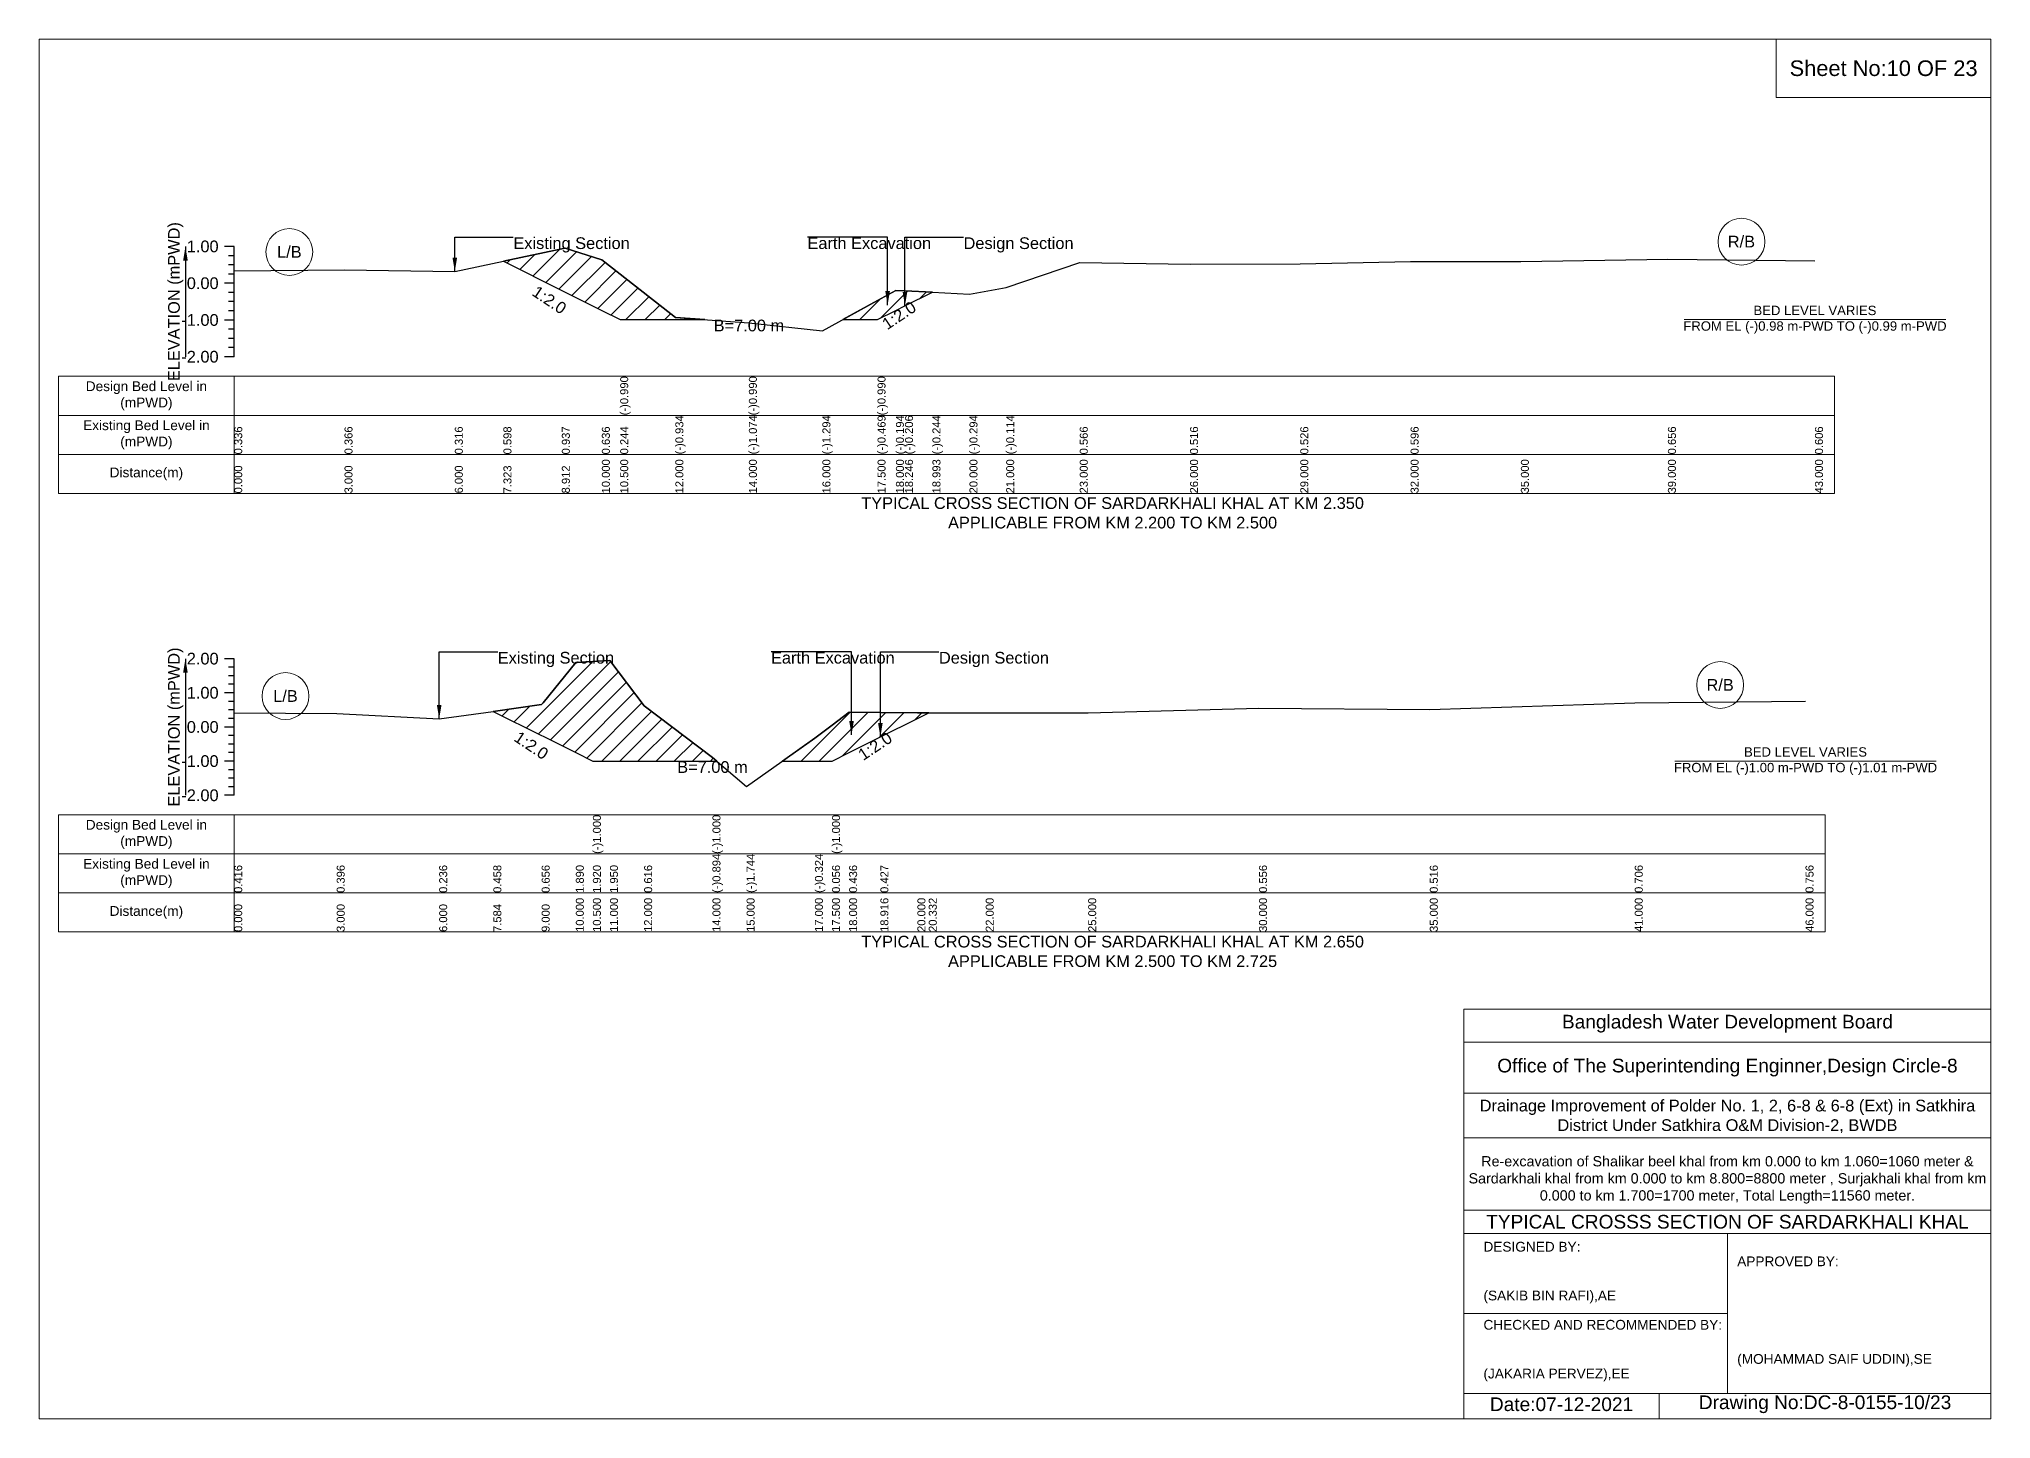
# Model space of a CAD drawing. Header units: inches. Extents: x 93000 to 506000, y -4242 to 0.
# Drawn here: x 190000 to 196000, y -4242 to 0 of the extents above; entities that cross this region are included whole.
import ezdxf

# ---------------------------------------------------------------- set-up
doc = ezdxf.new("R2010")
doc.units = ezdxf.units.IN
doc.header["$LTSCALE"] = 7
doc.header["$MEASUREMENT"] = 0
for name, color, linetype, lineweight in [('Cross section Data Border', 7, 'Continuous', 9), ('Cross Section Labels', 7, 'Continuous', 9), ('Existing_Bed_Level for Xsection', 7, 'Continuous', 25)]:
    doc.layers.add(name, color=color, linetype=linetype, lineweight=lineweight)
doc.styles.get("Standard").update_dxf_attribs({"font": 'arial.ttf'})
doc.dimstyles.get("Standard").update_dxf_attribs({"dimtxt": 0.18, "dimasz": 0.18, "dimexe": 0.18, "dimexo": 0.0625, "dimgap": 0.09, "dimtad": 0, "dimtih": 1, "dimtoh": 1, "dimdec": 4, "dimzin": 0, "dimdsep": 46, "dimtxsty": 'Standard', "dimcen": 0.09, "dimadec": 0, "dimazin": 0, "dimtfac": 1, "dimtdec": 4, "dimtofl": 0, "dimtmove": 0, "dimatfit": 3, "dimfxl": 1, "dimtolj": 1, "dimtzin": 0, "dimarcsym": 0})

msp = doc.modelspace()

# ---------------------------------------------------------------- hatches: boundary and pattern name
at = {"layer": 'Existing_Bed_Level for Xsection'}
h = msp.add_hatch(dxfattribs=at)
h.set_pattern_fill('ANSI31', color=256, scale=339, style=0)
h.paths.add_polyline_path([(191427.5, -683.2), (191607, -772.9), (191617, -777.9), (191730, -834.4), (191786.5, -862.6), (191956, -862.6), (192046.4, -862.6), (191956, -856.3), (191786.5, -723.3), (191730, -678.9), (191617, -642.8), (191607, -644.9)])
h = msp.add_hatch(dxfattribs=at)
h.set_pattern_fill('ANSI31', color=256, scale=339, style=0)
h.paths.add_polyline_path([(192470.5, -862.6), (192577.5, -862.6), (192634, -834.4), (192661.8, -820.5), (192746.2, -778.3), (192661.8, -774.1), (192634, -772.7), (192577.5, -803.8)])
h = msp.add_hatch(dxfattribs=at)
h.set_pattern_fill('ANSI31', color=256, scale=315, style=0)
h.paths.add_polyline_path([(191396.4, -2066.8), (191545, -2141.1), (191549.4, -2143.3), (191650, -2193.6), (191702.5, -2219.9), (191755, -2219.9), (191860, -2219.9), (192070, -2219.9), (192083.1, -2219.9), (192070, -2208.8), (191860, -2050.2), (191755, -1910.1), (191702.5, -1913.3), (191650, -1916.4), (191549.4, -2040.5), (191545, -2046)])
h = msp.add_hatch(dxfattribs=at)
h.set_pattern_fill('ANSI31', color=256, scale=315, style=0)
h.paths.add_polyline_path([(192285, -2219.9), (192385, -2219.9), (192437.5, -2219.9), (192490, -2193.6), (192586.2, -2145.5), (192700, -2088.6), (192734.9, -2071.2), (192700, -2071.2), (192586.2, -2070.1), (192490, -2069.1), (192437.5, -2109), (192385, -2148.9)])

# ---------------------------------------------------------------- linework, layer by layer
at = {"layer": 'Cross section Data Border'}
for points in [[(190060, -1036.8), (195519, -1036.8), (195519, -1396.8), (190060, -1396.8)], [(190060, -2384.9), (195490, -2384.9), (195490, -2744.9), (190060, -2744.9)]]:
    msp.add_lwpolyline(points, close=True, dxfattribs=at)
for points in [[(190600, -1036.8), (190600, -1396.8)], [(190060, -1156.8), (195519, -1156.8)], [(190060, -1276.8), (195519, -1276.8)], [(190600, -2384.9), (190600, -2744.9)], [(190060, -2504.9), (195490, -2504.9)], [(190060, -2624.9), (195490, -2624.9)]]:
    msp.add_lwpolyline(points, dxfattribs=at)
at = {"layer": 'Cross Section Labels'}
for points in [[(190000, 0), (196000, 0), (196000, -4242), (190000, -4242)], [(195340, 0), (196000, 0), (196000, -180), (195340, -180)]]:
    msp.add_lwpolyline(points, close=True, dxfattribs=at)
for points in [[(195057.1, -862.6), (195860.9, -862.6)], [(195028.1, -2219.9), (195831.9, -2219.9)], [(194380, -4242), (194380, -2982), (196000, -2982)], [(194380, -3084), (196000, -3084)], [(194380, -3240), (196000, -3240)], [(194380, -3378), (196000, -3378)], [(194380, -3600), (196000, -3600)], [(194380, -3672), (196000, -3672)], [(195190, -3672), (195190, -4164)], [(194380, -3918), (195190, -3918)], [(194380, -4164), (196000, -4164)], [(194980, -4164), (194980, -4242)]]:
    msp.add_lwpolyline(points, dxfattribs=at)
for centre in [(190769.5, -654.6), (195233, -623), (195167.5, -1985.6), (190757.5, -2019.8)]:
    msp.add_circle(centre, 72, dxfattribs=at)
at = {"layer": 'Existing_Bed_Level for Xsection'}
for points in [[(190600, -637.8), (190570, -637.8)], [(190600, -976.8), (190600, -863.8), (190600, -750.8), (190600, -637.8)], [(190600, -712.8), (190939, -709.4), (191278, -715.1), (191427.5, -683.2), (191607, -644.9), (191617, -642.8), (191730, -678.9), (191786.5, -723.3), (191786.5, -723.3), (191956, -856.3), (192182, -872.1), (192182, -872.1), (192408, -897), (192577.5, -803.8), (192577.5, -803.8), (192634, -772.7), (192661.8, -774.1), (192746.2, -778.3), (192860, -784), (192973, -763.7), (193199, -686.8), (193538, -692.5), (193877, -691.3), (194216, -683.4), (194555, -683.4), (195007, -676.6), (195459, -682.3)], [(190600, -666), (190582, -666)], [(190600, -694.3), (190582, -694.3)], [(190600, -750.8), (190570, -750.8)], [(190600, -722.5), (190582, -722.5)], [(190600, -779), (190582, -779)], [(190600, -807.3), (190582, -807.3)], [(190600, -835.5), (190582, -835.5)], [(190600, -863.8), (190570, -863.8)], [(190600, -892), (190582, -892)], [(190600, -920.3), (190582, -920.3)], [(190600, -948.5), (190582, -948.5)], [(190600, -976.8), (190570, -976.8)], [(190600, -1904.9), (190570, -1904.9)], [(190600, -2324.9), (190600, -2219.9), (190600, -2114.9), (190600, -2009.9), (190600, -1904.9)], [(190600, -2071.2), (190915, -2073.3), (191230, -2090.1), (191396.4, -2066.8), (191545, -2046), (191549.4, -2040.5), (191650, -1916.4), (191702.5, -1913.3), (191702.5, -1913.3), (191755, -1910.1), (191860, -2050.2), (192070, -2208.8), (192070, -2208.8), (192175, -2298), (192385, -2148.9), (192437.5, -2109), (192437.5, -2109), (192490, -2069.1), (192586.2, -2070.1), (192700, -2071.2), (192734.9, -2071.2), (192910, -2071.2), (193225, -2071.2), (193750, -2056.5), (194275, -2060.7), (194905, -2040.8), (195430, -2035.5)], [(190600, -1931.1), (190582, -1931.1)], [(190600, -1957.4), (190582, -1957.4)], [(190600, -2009.9), (190570, -2009.9)], [(190600, -1983.6), (190582, -1983.6)], [(190600, -2036.1), (190582, -2036.1)], [(190600, -2062.4), (190582, -2062.4)], [(190600, -2088.6), (190582, -2088.6)], [(190600, -2114.9), (190570, -2114.9)], [(190600, -2141.1), (190582, -2141.1)], [(190600, -2219.9), (190570, -2219.9)], [(190600, -2167.4), (190582, -2167.4)], [(190600, -2193.6), (190582, -2193.6)], [(190600, -2246.1), (190582, -2246.1)], [(190600, -2272.4), (190582, -2272.4)], [(190600, -2324.9), (190570, -2324.9)], [(190600, -2298.6), (190582, -2298.6)]]:
    msp.add_lwpolyline(points, dxfattribs=at)
for points in [[(191427.5, -683.2), (191607, -772.9), (191617, -777.9), (191730, -834.4), (191786.5, -862.6), (191786.5, -862.6), (191956, -862.6), (192046.4, -862.6), (191956, -856.3), (191786.5, -723.3), (191786.5, -723.3), (191730, -678.9), (191617, -642.8), (191607, -644.9)], [(192470.5, -862.6), (192577.5, -862.6), (192577.5, -862.6), (192634, -834.4), (192661.8, -820.5), (192746.2, -778.3), (192661.8, -774.1), (192634, -772.7), (192577.5, -803.8), (192577.5, -803.8)], [(191396.4, -2066.8), (191396.4, -2066.8), (191545, -2141.1), (191549.4, -2143.3), (191650, -2193.6), (191702.5, -2219.9), (191702.5, -2219.9), (191755, -2219.9), (191860, -2219.9), (192070, -2219.9), (192070, -2219.9), (192083.1, -2219.9), (192070, -2208.8), (192070, -2208.8), (191860, -2050.2), (191755, -1910.1), (191702.5, -1913.3), (191702.5, -1913.3), (191650, -1916.4), (191549.4, -2040.5), (191545, -2046), (191396.4, -2066.8)], [(192285, -2219.9), (192385, -2219.9), (192437.5, -2219.9), (192437.5, -2219.9), (192490, -2193.6), (192586.2, -2145.5), (192700, -2088.6), (192734.9, -2071.2), (192700, -2071.2), (192586.2, -2070.1), (192490, -2069.1), (192437.5, -2109), (192437.5, -2109), (192385, -2148.9)]]:
    msp.add_lwpolyline(points, close=True, dxfattribs=at)

# ---------------------------------------------------------------- texts
at = {"layer": 'Cross section Data Border', "char_height": 30, "width": 480, "attachment_point": 5}
for s, insert in [('Design Bed Level in (mPWD)', (190330, -1096.8)), ('Existing Bed Level in (mPWD)', (190330, -1216.8)), ('Distance(m)', (190330, -1336.8)), ('Design Bed Level in (mPWD)', (190330, -2444.9)), ('Existing Bed Level in (mPWD)', (190330, -2564.9)), ('Distance(m)', (190330, -2684.9))]:
    msp.add_mtext(s, dxfattribs=dict(at, insert=insert))
at = {"layer": 'Cross Section Labels'}
for s, insert, char_height, attachment_point in [('Sheet No:10 OF 23', (195670, -90), 48, 5), ('L/B', (190769.5, -654.6), 36, 5), ('Existing Section', (191458, -609.5), 36, 1), ('Earth Excavation', (192362, -609.5), 36, 1), ('Design Section', (192841.8, -609.5), 36, 1), ('R/B', (195233, -623), 36, 5), ('BED LEVEL VARIES ^JFROM EL (-)0.98 m-PWD TO (-)0.99 m-PWD', (195459, -862.6), 28.8, 5), ('B=7.00 m', (192182, -862.6), 36, 2), ('TYPICAL CROSS SECTION OF SARDARKHALI KHAL AT KM 2.350^JAPPLICABLE FROM KM 2.200 TO KM 2.500', (193300, -1456.8), 36, 5), ('Existing Section', (191410, -1883.9), 36, 1), ('Earth Excavation', (192250, -1883.9), 36, 1), ('Design Section', (192766.2, -1883.9), 36, 1), ('R/B', (195167.5, -1985.6), 36, 5), ('L/B', (190757.5, -2019.8), 36, 5), ('B=7.00 m', (192070, -2219.9), 36, 2), ('BED LEVEL VARIES ^JFROM EL (-)1.00 m-PWD TO (-)1.01 m-PWD', (195430, -2219.9), 28.8, 5), ('TYPICAL CROSS SECTION OF SARDARKHALI KHAL AT KM 2.650^JAPPLICABLE FROM KM 2.500 TO KM 2.725', (193300, -2804.9), 36, 5), ('Bangladesh Water Development Board', (195190, -3027), 42, 5), ('Office of The Superintending Enginner,Design Circle-8', (195190, -3162), 42, 5)]:
    msp.add_mtext(s, dxfattribs=dict(at, insert=insert, char_height=char_height, attachment_point=attachment_point))
at = {"layer": 'Cross Section Labels', "char_height": 36, "attachment_point": 2}
for insert, rotation in [((191578.8, -787), 326.30993), ((192633.6, -834.6), 33.69007), ((191523.2, -2156.5), 326.30993), ((192559.9, -2158.7), 33.69007)]:
    msp.add_mtext('1:2.0', dxfattribs=dict(at, insert=insert, rotation=rotation))
at = {"layer": 'Cross Section Labels'}
for s, insert, char_height, width, attachment_point in [('Drainage Improvement of Polder No. 1, 2, 6-8 & 6-8 (Ext) in Satkhira District Under Satkhira O&M Division-2, BWDB', (195190, -3312), 36, 1680, 5), ('Re-excavation of Shalikar beel khal from km 0.000 to km 1.060=1060 meter & Sardarkhali khal from km 0.000 to km 8.800=8800 meter , Surjakhali khal from km 0.000 to km 1.700=1700 meter, Total Length=11560 meter.', (195190, -3507), 31.4683, 1620, 5), ('TYPICAL CROSSS SECTION OF SARDARKHALI KHAL', (195190, -3636), 42, 1680, 5), ('DESIGNED BY:^J^J^J(SAKIB BIN RAFI),AE', (194440, -3792), 30, 840, 4), ('APPROVED BY:^J^J^J^J^J^J(MOHAMMAD SAIF UDDIN),SE', (195220, -3912), 30, 840, 4), ('CHECKED AND RECOMMENDED BY:^J^J^J(JAKARIA PERVEZ),EE', (194440, -4032), 30, 840, 4), ('Date:07-12-2021', (194680, -4197), 42, 840, 5), ('Drawing No:DC-8-0155-10/23', (195490, -4197), 42, 1320, 5)]:
    msp.add_mtext(s, dxfattribs=dict(at, insert=insert, char_height=char_height, width=width, attachment_point=attachment_point))
at = {"layer": 'Existing_Bed_Level for Xsection', "rotation": 90}
for s, insert, char_height, attachment_point in [('ELEVATION (mPWD)', (190420, -807.3), 36, 5), ('(-)0.990', (191786.5, -1156.8), 24.6, 1), ('(-)0.990', (192182, -1156.8), 24.6, 1), ('(-)0.990', (192577.5, -1156.8), 24.6, 1), ('0.336', (190600, -1276.8), 24.6, 1), ('0.366', (190939, -1276.8), 24.6, 1), ('0.316', (191278, -1276.8), 24.6, 1), ('0.598', (191427.5, -1276.8), 24.6, 1), ('0.937', (191607, -1276.8), 24.6, 1), ('0.636', (191730, -1276.8), 24.6, 1), ('0.244', (191786.5, -1276.8), 24.6, 1), ('(-)0.934', (191956, -1276.8), 24.6, 1), ('(-)1.074', (192182, -1276.8), 24.6, 1), ('(-)1.294', (192408, -1276.8), 24.6, 1), ('(-)0.469', (192577.5, -1276.8), 24.6, 1), ('(-)0.194', (192634, -1276.8), 24.6, 1), ('(-)0.206', (192661.8, -1276.8), 24.6, 1), ('(-)0.244', (192746.2, -1276.8), 24.6, 1), ('(-)0.294', (192860, -1276.8), 24.6, 1), ('(-)0.114', (192973, -1276.8), 24.6, 1), ('0.566', (193199, -1276.8), 24.6, 1), ('0.516', (193538, -1276.8), 24.6, 1), ('0.526', (193877, -1276.8), 24.6, 1), ('0.596', (194216, -1276.8), 24.6, 1), ('0.656', (195007, -1276.8), 24.6, 1), ('0.606', (195459, -1276.8), 24.6, 1), ('0.000', (190600, -1396.8), 24.6, 1), ('3.000', (190939, -1396.8), 24.6, 1), ('6.000', (191278, -1396.8), 24.6, 1), ('7.323', (191427.5, -1396.8), 24.6, 1), ('8.912', (191607, -1396.8), 24.6, 1), ('10.000', (191730, -1396.8), 24.6, 1), ('10.500', (191786.5, -1396.8), 24.6, 1), ('12.000', (191956, -1396.8), 24.6, 1), ('14.000', (192182, -1396.8), 24.6, 1), ('16.000', (192408, -1396.8), 24.6, 1), ('17.500', (192577.5, -1396.8), 24.6, 1), ('18.000', (192634, -1396.8), 24.6, 1), ('18.246', (192661.8, -1396.8), 24.6, 1), ('18.993', (192746.2, -1396.8), 24.6, 1), ('20.000', (192860, -1396.8), 24.6, 1), ('21.000', (192973, -1396.8), 24.6, 1), ('23.000', (193199, -1396.8), 24.6, 1), ('26.000', (193538, -1396.8), 24.6, 1), ('29.000', (193877, -1396.8), 24.6, 1), ('32.000', (194216, -1396.8), 24.6, 1), ('35.000', (194555, -1396.8), 24.6, 1), ('39.000', (195007, -1396.8), 24.6, 1), ('43.000', (195459, -1396.8), 24.6, 1), ('ELEVATION (mPWD)', (190420, -2114.9), 36, 5), ('(-)1.000', (191702.5, -2504.9), 24.6, 1), ('(-)1.000', (192070, -2504.9), 24.6, 1), ('(-)1.000', (192437.5, -2504.9), 24.6, 1), ('(-)0.894', (192070, -2624.9), 24.6, 1), ('(-)1.744', (192175, -2624.9), 24.6, 1), ('(-)0.324', (192385, -2624.9), 24.6, 1), ('0.416', (190600, -2624.9), 24.6, 1), ('0.396', (190915, -2624.9), 24.6, 1), ('0.236', (191230, -2624.9), 24.6, 1), ('0.458', (191396.4, -2624.9), 24.6, 1), ('0.656', (191545, -2624.9), 24.6, 1), ('1.890', (191650, -2624.9), 24.6, 1), ('1.920', (191702.5, -2624.9), 24.6, 1), ('1.950', (191755, -2624.9), 24.6, 1), ('0.616', (191860, -2624.9), 24.6, 1), ('0.056', (192437.5, -2624.9), 24.6, 1), ('0.436', (192490, -2624.9), 24.6, 1), ('0.427', (192586.2, -2624.9), 24.6, 1), ('0.556', (193750, -2624.9), 24.6, 1), ('0.516', (194275, -2624.9), 24.6, 1), ('0.706', (194905, -2624.9), 24.6, 1), ('0.756', (195430, -2624.9), 24.6, 1), ('0.000', (190600, -2744.9), 24.6, 1), ('3.000', (190915, -2744.9), 24.6, 1), ('6.000', (191230, -2744.9), 24.6, 1), ('7.584', (191396.4, -2744.9), 24.6, 1), ('9.000', (191545, -2744.9), 24.6, 1), ('10.000', (191650, -2744.9), 24.6, 1), ('10.500', (191702.5, -2744.9), 24.6, 1), ('11.000', (191755, -2744.9), 24.6, 1), ('12.000', (191860, -2744.9), 24.6, 1), ('14.000', (192070, -2744.9), 24.6, 1), ('15.000', (192175, -2744.9), 24.6, 1), ('17.000', (192385, -2744.9), 24.6, 1), ('17.500', (192437.5, -2744.9), 24.6, 1), ('18.000', (192490, -2744.9), 24.6, 1), ('18.916', (192586.2, -2744.9), 24.6, 1), ('20.000', (192700, -2744.9), 24.6, 1), ('20.332', (192734.9, -2744.9), 24.6, 1), ('22.000', (192910, -2744.9), 24.6, 1), ('25.000', (193225, -2744.9), 24.6, 1), ('30.000', (193750, -2744.9), 24.6, 1), ('35.000', (194275, -2744.9), 24.6, 1), ('41.000', (194905, -2744.9), 24.6, 1), ('46.000', (195430, -2744.9), 24.6, 1)]:
    msp.add_mtext(s, dxfattribs=dict(at, insert=insert, char_height=char_height, attachment_point=attachment_point))
at = {"layer": 'Existing_Bed_Level for Xsection', "char_height": 36, "attachment_point": 6}
for s, insert in [('1.00', (190552, -637.8)), ('0.00', (190552, -750.8)), ('-1.00', (190552, -863.8)), ('-2.00', (190552, -976.8)), ('2.00', (190552, -1904.9)), ('1.00', (190552, -2009.9)), ('0.00', (190552, -2114.9)), ('-1.00', (190552, -2219.9)), ('-2.00', (190552, -2324.9))]:
    msp.add_mtext(s, dxfattribs=dict(at, insert=insert))

# ---------------------------------------------------------------- leaders
at = {"layer": 'Cross Section Labels', "annotation_type": 0, "has_hookline": 1}
for points, hookline_direction, text_width in [([(191278, -715.1), (191278, -609.5), (191457.9, -609.5)], 0, 350.4), ([(192608.4, -818.1), (192608.4, -609.5), (192362.1, -609.5)], 1, 372.7), ([(192661.8, -820.5), (192661.8, -609.5), (192841.7, -609.5)], 0, 330.9), ([(191230, -2090.1), (191230, -1883.9), (191409.9, -1883.9)], 0, 350.4), ([(192497.5, -2139.1), (192497.5, -1883.9), (192250.1, -1883.9)], 1, 372.7), ([(192586.2, -2145.5), (192586.2, -1883.9), (192766.1, -1883.9)], 0, 330.9)]:
    msp.add_leader(points, dimstyle='Standard', override={"dimasz": 43.2}, dxfattribs=dict(at, hookline_direction=hookline_direction, text_width=text_width))
at = {"layer": 'Existing_Bed_Level for Xsection'}
for points in [[(190450, -637.8), (190450, -976.8)], [(190450, -1904.9), (190450, -2324.9)]]:
    msp.add_leader(points, dimstyle='Standard', override={"dimasz": 43.2}, dxfattribs=at)

doc.saveas('drawing.dxf')
